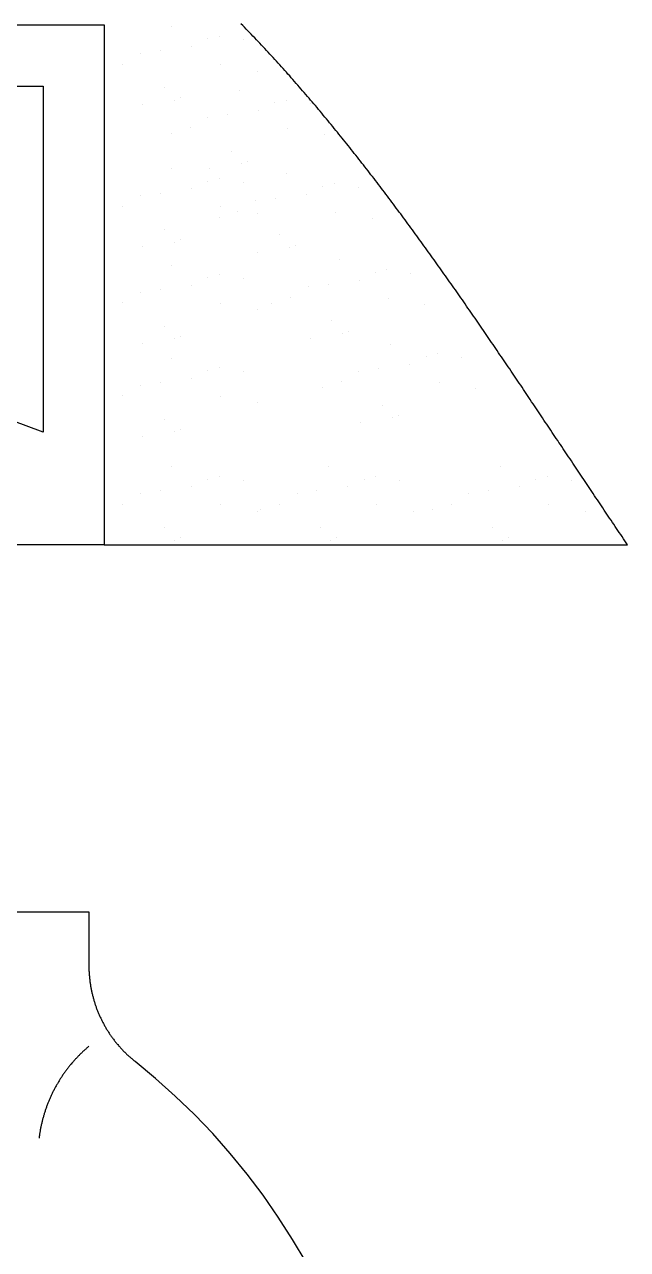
# Paper-space layout 'ldTemplatePARS001R3OrderA3BWPP03 (2)' of a CAD drawing. Header units: millimetres. Extents: x 302 to 722, y -383 to -86.
# Drawn here: x 518.93 to 526.82, y -272.25 to -256.22 of the extents above; entities that cross this region are included whole.
import ezdxf

# ---------------------------------------------------------------- set-up
doc = ezdxf.new("R2010")
doc.units = ezdxf.units.MM

psp = doc.layouts.new('ldTemplatePARS001R3OrderA3BWPP03 (2)')

# ---------------------------------------------------------------- linework, layer by layer
at = {"color": 7, "linetype": 'Continuous'}
for p, q in [((509.576, -256.228), (519.976, -256.228)), ((519.976, -256.228), (519.976, -263.028)), ((510.376, -257.028), (519.176, -257.028)), ((519.176, -257.028), (519.176, -261.555)), ((519.176, -261.555), (516.976, -260.728)), ((519.976, -263.028), (516.976, -263.028)), ((519.976, -263.028), (526.823, -263.028)), ((516.776, -267.828), (519.776, -267.828)), ((519.776, -267.828), (519.776, -268.533)), ((519.776, -268.533), (519.776, -268.544)), ((519.776, -268.544), (519.776, -268.556)), ((519.776, -268.556), (519.776, -268.567)), ((519.776, -268.567), (519.777, -268.578)), ((519.777, -268.578), (519.777, -268.589)), ((519.777, -268.589), (519.777, -268.601)), ((519.777, -268.601), (519.778, -268.612)), ((519.778, -268.612), (519.778, -268.623)), ((519.778, -268.623), (519.779, -268.634)), ((519.779, -268.634), (519.78, -268.645)), ((519.78, -268.645), (519.781, -268.657)), ((519.781, -268.657), (519.782, -268.668)), ((519.782, -268.668), (519.783, -268.679)), ((519.783, -268.679), (519.784, -268.69)), ((519.784, -268.69), (519.785, -268.701)), ((519.785, -268.701), (519.786, -268.713)), ((519.786, -268.713), (519.787, -268.724)), ((519.787, -268.724), (519.789, -268.735)), ((519.789, -268.735), (519.79, -268.746)), ((519.79, -268.746), (519.792, -268.757)), ((519.792, -268.757), (519.793, -268.768)), ((519.793, -268.768), (519.795, -268.779)), ((519.795, -268.779), (519.797, -268.79)), ((519.797, -268.79), (519.799, -268.802)), ((519.799, -268.802), (519.8, -268.813)), ((519.8, -268.813), (519.802, -268.824)), ((519.802, -268.824), (519.805, -268.835)), ((519.805, -268.835), (519.807, -268.846)), ((519.807, -268.846), (519.809, -268.857)), ((519.809, -268.857), (519.811, -268.868)), ((519.811, -268.868), (519.814, -268.879)), ((519.814, -268.879), (519.816, -268.89)), ((519.816, -268.89), (519.819, -268.901)), ((519.819, -268.901), (519.821, -268.912)), ((519.821, -268.912), (519.824, -268.922)), ((519.824, -268.922), (519.827, -268.933)), ((519.827, -268.933), (519.83, -268.944)), ((519.83, -268.944), (519.832, -268.955)), ((519.832, -268.955), (519.835, -268.966)), ((519.835, -268.966), (519.839, -268.977)), ((519.839, -268.977), (519.842, -268.987)), ((519.842, -268.987), (519.845, -268.998)), ((519.845, -268.998), (519.848, -269.009)), ((519.848, -269.009), (519.852, -269.02)), ((519.852, -269.02), (519.855, -269.03)), ((519.855, -269.03), (519.859, -269.041)), ((519.859, -269.041), (519.862, -269.052)), ((519.862, -269.052), (519.866, -269.062)), ((519.866, -269.062), (519.87, -269.073)), ((519.87, -269.073), (519.873, -269.083)), ((519.873, -269.083), (519.877, -269.094)), ((519.877, -269.094), (519.881, -269.104)), ((519.881, -269.104), (519.885, -269.115)), ((519.885, -269.115), (519.889, -269.125)), ((519.889, -269.125), (519.894, -269.136)), ((519.894, -269.136), (519.898, -269.146)), ((519.898, -269.146), (519.902, -269.157)), ((519.902, -269.157), (519.907, -269.167)), ((519.907, -269.167), (519.911, -269.177)), ((519.911, -269.177), (519.916, -269.187)), ((519.916, -269.187), (519.92, -269.198)), ((519.92, -269.198), (519.925, -269.208)), ((519.925, -269.208), (519.93, -269.218)), ((519.93, -269.218), (519.935, -269.228)), ((519.935, -269.228), (519.94, -269.238)), ((519.94, -269.238), (519.945, -269.248)), ((519.945, -269.248), (519.95, -269.258)), ((519.95, -269.258), (519.955, -269.268)), ((519.955, -269.268), (519.96, -269.278)), ((519.96, -269.278), (519.965, -269.288)), ((519.965, -269.288), (519.971, -269.298)), ((519.971, -269.298), (519.976, -269.308)), ((519.976, -269.308), (519.981, -269.318)), ((519.981, -269.318), (519.987, -269.328)), ((519.987, -269.328), (519.993, -269.337)), ((519.993, -269.337), (519.998, -269.347)), ((519.998, -269.347), (520.004, -269.357)), ((520.004, -269.357), (520.01, -269.366)), ((520.01, -269.366), (520.016, -269.376)), ((520.016, -269.376), (520.022, -269.385)), ((520.022, -269.385), (520.028, -269.395)), ((520.028, -269.395), (520.034, -269.404)), ((520.034, -269.404), (520.04, -269.414)), ((520.04, -269.414), (520.046, -269.423)), ((520.046, -269.423), (520.052, -269.432)), ((520.052, -269.432), (520.059, -269.442)), ((520.059, -269.442), (520.065, -269.451)), ((520.065, -269.451), (520.072, -269.46)), ((520.072, -269.46), (520.078, -269.469)), ((520.078, -269.469), (520.085, -269.478)), ((520.085, -269.478), (520.091, -269.487)), ((520.091, -269.487), (520.098, -269.496)), ((520.098, -269.496), (520.105, -269.505)), ((519.694, -269.66), (519.686, -269.667)), ((519.702, -269.652), (519.694, -269.66)), ((519.71, -269.645), (519.702, -269.652)), ((519.718, -269.638), (519.71, -269.645)), ((519.726, -269.63), (519.718, -269.638)), ((519.735, -269.623), (519.726, -269.63)), ((519.743, -269.616), (519.735, -269.623)), ((519.751, -269.609), (519.743, -269.616)), ((519.759, -269.601), (519.751, -269.609)), ((519.768, -269.594), (519.759, -269.601)), ((519.776, -269.587), (519.768, -269.594)), ((520.105, -269.505), (520.112, -269.514)), ((520.112, -269.514), (520.119, -269.523)), ((520.119, -269.523), (520.126, -269.532)), ((520.126, -269.532), (520.133, -269.541)), ((520.133, -269.541), (520.14, -269.549)), ((520.14, -269.549), (520.147, -269.558)), ((520.147, -269.558), (520.154, -269.566)), ((520.154, -269.566), (520.162, -269.575)), ((520.162, -269.575), (520.169, -269.584)), ((520.169, -269.584), (520.176, -269.592)), ((520.176, -269.592), (520.184, -269.6)), ((520.184, -269.6), (520.191, -269.609)), ((520.191, -269.609), (520.199, -269.617)), ((520.199, -269.617), (520.207, -269.625)), ((520.207, -269.625), (520.214, -269.633)), ((520.214, -269.633), (520.222, -269.642)), ((520.222, -269.642), (520.23, -269.65)), ((520.23, -269.65), (520.238, -269.658)), ((520.238, -269.658), (520.246, -269.666)), ((519.544, -269.819), (519.537, -269.827)), ((519.551, -269.81), (519.544, -269.819)), ((519.559, -269.802), (519.551, -269.81)), ((519.566, -269.794), (519.559, -269.802)), ((519.573, -269.786), (519.566, -269.794)), ((519.58, -269.777), (519.573, -269.786)), ((519.587, -269.769), (519.58, -269.777)), ((519.595, -269.761), (519.587, -269.769)), ((519.602, -269.753), (519.595, -269.761)), ((519.61, -269.745), (519.602, -269.753)), ((519.617, -269.737), (519.61, -269.745)), ((519.625, -269.729), (519.617, -269.737)), ((519.632, -269.721), (519.625, -269.729)), ((519.64, -269.713), (519.632, -269.721)), ((519.647, -269.706), (519.64, -269.713)), ((519.655, -269.698), (519.647, -269.706)), ((519.663, -269.69), (519.655, -269.698)), ((519.671, -269.683), (519.663, -269.69)), ((519.678, -269.675), (519.671, -269.683)), ((519.686, -269.667), (519.678, -269.675)), ((520.246, -269.666), (520.254, -269.674)), ((520.254, -269.674), (520.262, -269.681)), ((520.262, -269.681), (520.27, -269.689)), ((520.27, -269.689), (520.278, -269.697)), ((520.278, -269.697), (520.286, -269.705)), ((520.286, -269.705), (520.294, -269.712)), ((520.294, -269.712), (520.303, -269.72)), ((520.303, -269.72), (520.311, -269.727)), ((520.311, -269.727), (520.319, -269.735)), ((520.319, -269.735), (520.328, -269.742)), ((520.328, -269.742), (520.336, -269.749)), ((520.336, -269.749), (520.345, -269.757)), ((520.345, -269.757), (520.353, -269.764)), ((520.353, -269.764), (520.362, -269.771)), ((520.362, -269.771), (520.371, -269.778)), ((520.371, -269.778), (520.38, -269.785)), ((520.647, -270.007), (520.38, -269.785)), ((519.426, -269.976), (519.42, -269.985)), ((519.432, -269.967), (519.426, -269.976)), ((519.439, -269.958), (519.432, -269.967)), ((519.445, -269.949), (519.439, -269.958)), ((519.451, -269.94), (519.445, -269.949)), ((519.457, -269.931), (519.451, -269.94)), ((519.464, -269.922), (519.457, -269.931)), ((519.47, -269.913), (519.464, -269.922)), ((519.477, -269.905), (519.47, -269.913)), ((519.483, -269.896), (519.477, -269.905)), ((519.49, -269.887), (519.483, -269.896)), ((519.497, -269.878), (519.49, -269.887)), ((519.503, -269.87), (519.497, -269.878)), ((519.51, -269.861), (519.503, -269.87)), ((519.517, -269.853), (519.51, -269.861)), ((519.524, -269.844), (519.517, -269.853)), ((519.53, -269.836), (519.524, -269.844)), ((519.537, -269.827), (519.53, -269.836)), ((519.331, -270.135), (519.325, -270.145)), ((519.336, -270.125), (519.331, -270.135)), ((519.341, -270.116), (519.336, -270.125)), ((519.346, -270.106), (519.341, -270.116)), ((519.352, -270.097), (519.346, -270.106)), ((519.357, -270.087), (519.352, -270.097)), ((519.363, -270.078), (519.357, -270.087)), ((519.368, -270.068), (519.363, -270.078)), ((519.374, -270.059), (519.368, -270.068)), ((519.379, -270.05), (519.374, -270.059)), ((519.385, -270.04), (519.379, -270.05)), ((519.391, -270.031), (519.385, -270.04)), ((519.397, -270.022), (519.391, -270.031)), ((519.402, -270.013), (519.397, -270.022)), ((519.408, -270.003), (519.402, -270.013)), ((519.414, -269.994), (519.408, -270.003)), ((519.42, -269.985), (519.414, -269.994)), ((520.906, -270.238), (520.647, -270.007)), ((519.251, -270.303), (519.247, -270.313)), ((519.255, -270.293), (519.251, -270.303)), ((519.26, -270.283), (519.255, -270.293)), ((519.264, -270.273), (519.26, -270.283)), ((519.268, -270.263), (519.264, -270.273)), ((519.273, -270.253), (519.268, -270.263)), ((519.277, -270.243), (519.273, -270.253)), ((519.282, -270.233), (519.277, -270.243)), ((519.287, -270.223), (519.282, -270.233)), ((519.291, -270.213), (519.287, -270.223)), ((519.296, -270.203), (519.291, -270.213)), ((519.301, -270.193), (519.296, -270.203)), ((519.306, -270.184), (519.301, -270.193)), ((519.31, -270.174), (519.306, -270.184)), ((519.315, -270.164), (519.31, -270.174)), ((519.32, -270.154), (519.315, -270.164)), ((519.325, -270.145), (519.32, -270.154)), ((521.156, -270.48), (520.906, -270.238)), ((519.195, -270.457), (519.192, -270.467)), ((519.199, -270.447), (519.195, -270.457)), ((519.202, -270.436), (519.199, -270.447)), ((519.205, -270.426), (519.202, -270.436)), ((519.209, -270.415), (519.205, -270.426)), ((519.212, -270.405), (519.209, -270.415)), ((519.216, -270.395), (519.212, -270.405)), ((519.22, -270.385), (519.216, -270.395)), ((519.223, -270.374), (519.22, -270.385)), ((519.227, -270.364), (519.223, -270.374)), ((519.231, -270.354), (519.227, -270.364)), ((519.235, -270.344), (519.231, -270.354)), ((519.239, -270.333), (519.235, -270.344)), ((519.243, -270.323), (519.239, -270.333)), ((519.247, -270.313), (519.243, -270.323)), ((519.153, -270.615), (519.151, -270.626)), ((519.156, -270.605), (519.153, -270.615)), ((519.158, -270.594), (519.156, -270.605)), ((519.161, -270.583), (519.158, -270.594)), ((519.163, -270.573), (519.161, -270.583)), ((519.166, -270.562), (519.163, -270.573)), ((519.168, -270.552), (519.166, -270.562)), ((519.171, -270.541), (519.168, -270.552)), ((519.174, -270.53), (519.171, -270.541)), ((519.177, -270.52), (519.174, -270.53)), ((519.18, -270.509), (519.177, -270.52)), ((519.183, -270.499), (519.18, -270.509)), ((519.186, -270.488), (519.183, -270.499)), ((519.189, -270.478), (519.186, -270.488)), ((519.192, -270.467), (519.189, -270.478)), ((521.396, -270.73), (521.156, -270.48)), ((519.125, -270.777), (519.124, -270.788)), ((519.127, -270.766), (519.125, -270.777)), ((519.128, -270.755), (519.127, -270.766)), ((519.13, -270.744), (519.128, -270.755)), ((519.131, -270.734), (519.13, -270.744)), ((519.133, -270.723), (519.131, -270.734)), ((519.135, -270.712), (519.133, -270.723)), ((519.137, -270.701), (519.135, -270.712)), ((519.138, -270.69), (519.137, -270.701)), ((519.14, -270.68), (519.138, -270.69)), ((519.142, -270.669), (519.14, -270.68)), ((519.144, -270.658), (519.142, -270.669)), ((519.147, -270.647), (519.144, -270.658)), ((519.149, -270.637), (519.147, -270.647)), ((519.151, -270.626), (519.149, -270.637)), ((521.626, -270.99), (521.396, -270.73)), ((521.846, -271.259), (521.626, -270.99)), ((522.056, -271.536), (521.846, -271.259)), ((522.254, -271.821), (522.056, -271.536)), ((522.442, -272.113), (522.254, -271.821)), ((522.618, -272.412), (522.442, -272.113))]:
    psp.add_line(p, q, dxfattribs=at)
at = {"color": 7}
for p, q in [((520.861, -256.247), (520.861, -256.247)), ((521.788, -256.235), (521.765, -256.213)), ((521.811, -256.258), (521.788, -256.235)), ((521.833, -256.282), (521.811, -256.258)), ((521.855, -256.305), (521.833, -256.282)), ((521.878, -256.328), (521.855, -256.305)), ((521.9, -256.351), (521.878, -256.328)), ((521.923, -256.374), (521.9, -256.351)), ((521.116, -256.514), (521.116, -256.514)), ((521.326, -256.412), (521.326, -256.412)), ((521.479, -256.376), (521.479, -256.376)), ((521.795, -256.424), (521.795, -256.424)), ((521.945, -256.397), (521.923, -256.374)), ((521.967, -256.421), (521.945, -256.397)), ((521.989, -256.444), (521.967, -256.421)), ((522.011, -256.467), (521.989, -256.444)), ((522.033, -256.491), (522.011, -256.467)), ((522.056, -256.514), (522.033, -256.491)), ((522.078, -256.538), (522.056, -256.514)), ((520.449, -256.601), (520.449, -256.601)), ((520.709, -256.567), (520.709, -256.567)), ((522.099, -256.561), (522.078, -256.538)), ((522.121, -256.585), (522.099, -256.561)), ((522.143, -256.609), (522.121, -256.585)), ((522.165, -256.632), (522.143, -256.609)), ((522.187, -256.656), (522.165, -256.632)), ((522.209, -256.68), (522.187, -256.656)), ((522.23, -256.703), (522.209, -256.68)), ((520.216, -256.741), (520.216, -256.741)), ((521.495, -256.747), (521.495, -256.747)), ((521.977, -256.832), (521.977, -256.832)), ((522.252, -256.727), (522.23, -256.703)), ((522.274, -256.751), (522.252, -256.727)), ((522.295, -256.775), (522.274, -256.751)), ((522.317, -256.799), (522.295, -256.775)), ((522.338, -256.823), (522.317, -256.799)), ((522.36, -256.847), (522.338, -256.823)), ((522.381, -256.871), (522.36, -256.847)), ((522.403, -256.895), (522.381, -256.871)), ((522.424, -256.919), (522.403, -256.895)), ((522.445, -256.943), (522.424, -256.919)), ((522.467, -256.967), (522.445, -256.943)), ((522.488, -256.992), (522.467, -256.967)), ((522.509, -257.016), (522.488, -256.992)), ((520.76, -257.046), (520.76, -257.046)), ((521.745, -257.082), (521.745, -257.082)), ((522.53, -257.04), (522.509, -257.016)), ((522.551, -257.064), (522.53, -257.04)), ((522.572, -257.089), (522.551, -257.064)), ((522.594, -257.113), (522.572, -257.089)), ((522.615, -257.137), (522.594, -257.113)), ((522.636, -257.162), (522.615, -257.137)), ((522.656, -257.186), (522.636, -257.162)), ((520.474, -257.271), (520.474, -257.271)), ((520.892, -257.21), (520.892, -257.21)), ((520.971, -257.181), (520.971, -257.181)), ((522.211, -257.248), (522.211, -257.248)), ((522.364, -257.211), (522.364, -257.211)), ((522.677, -257.211), (522.656, -257.186)), ((522.698, -257.235), (522.677, -257.211)), ((522.679, -257.259), (522.679, -257.259)), ((522.719, -257.26), (522.698, -257.235)), ((522.74, -257.284), (522.719, -257.26)), ((522.761, -257.309), (522.74, -257.284)), ((522.781, -257.334), (522.761, -257.309)), ((521.334, -257.437), (521.334, -257.437)), ((521.594, -257.402), (521.594, -257.402)), ((522, -257.349), (522, -257.349)), ((522.802, -257.358), (522.781, -257.334)), ((522.823, -257.383), (522.802, -257.358)), ((522.843, -257.408), (522.823, -257.383)), ((522.864, -257.433), (522.843, -257.408)), ((522.885, -257.457), (522.864, -257.433)), ((522.905, -257.482), (522.885, -257.457)), ((522.926, -257.507), (522.905, -257.482)), ((521.101, -257.576), (521.101, -257.576)), ((522.38, -257.583), (522.38, -257.583)), ((522.946, -257.532), (522.926, -257.507)), ((522.966, -257.557), (522.946, -257.532)), ((522.987, -257.582), (522.966, -257.557)), ((523.007, -257.607), (522.987, -257.582)), ((523.028, -257.632), (523.007, -257.607)), ((523.048, -257.657), (523.028, -257.632)), ((520.861, -257.65), (520.861, -257.65)), ((522.861, -257.667), (522.861, -257.667)), ((523.068, -257.682), (523.048, -257.657)), ((523.088, -257.707), (523.068, -257.682)), ((523.109, -257.732), (523.088, -257.707)), ((523.129, -257.757), (523.109, -257.732)), ((523.149, -257.782), (523.129, -257.757)), ((523.169, -257.807), (523.149, -257.782)), ((521.645, -257.882), (521.645, -257.882)), ((523.189, -257.832), (523.169, -257.807)), ((523.209, -257.857), (523.189, -257.832)), ((523.229, -257.883), (523.209, -257.857)), ((523.249, -257.908), (523.229, -257.883)), ((523.269, -257.933), (523.249, -257.908)), ((523.289, -257.958), (523.269, -257.933)), ((523.309, -257.984), (523.289, -257.958)), ((520.861, -258.106), (520.861, -258.106)), ((521.358, -258.106), (521.358, -258.106)), ((521.777, -258.045), (521.777, -258.045)), ((521.856, -258.016), (521.856, -258.016)), ((523.329, -258.009), (523.309, -257.984)), ((523.349, -258.034), (523.329, -258.009)), ((523.369, -258.06), (523.349, -258.034)), ((523.388, -258.085), (523.369, -258.06)), ((523.408, -258.111), (523.388, -258.085)), ((523.428, -258.136), (523.408, -258.111)), ((521.326, -258.272), (521.326, -258.272)), ((521.479, -258.235), (521.479, -258.235)), ((521.795, -258.284), (521.795, -258.284)), ((522.367, -258.175), (522.367, -258.175)), ((523.448, -258.161), (523.428, -258.136)), ((523.467, -258.187), (523.448, -258.161)), ((523.487, -258.212), (523.467, -258.187)), ((523.507, -258.238), (523.487, -258.212)), ((523.526, -258.263), (523.507, -258.238)), ((523.546, -258.289), (523.526, -258.263)), ((520.709, -258.427), (520.709, -258.427)), ((521.116, -258.373), (521.116, -258.373)), ((522.622, -258.442), (522.622, -258.442)), ((522.833, -258.341), (522.833, -258.341)), ((522.985, -258.304), (522.985, -258.304)), ((523.301, -258.352), (523.301, -258.352)), ((523.565, -258.315), (523.546, -258.289)), ((523.585, -258.34), (523.565, -258.315)), ((523.604, -258.366), (523.585, -258.34)), ((523.624, -258.391), (523.604, -258.366)), ((523.643, -258.417), (523.624, -258.391)), ((523.663, -258.443), (523.643, -258.417)), ((523.682, -258.468), (523.663, -258.443)), ((520.216, -258.601), (520.216, -258.601)), ((520.449, -258.461), (520.449, -258.461)), ((521.495, -258.607), (521.495, -258.607)), ((521.955, -258.53), (521.955, -258.53)), ((522.215, -258.495), (522.215, -258.495)), ((523.702, -258.494), (523.682, -258.468)), ((523.721, -258.52), (523.702, -258.494)), ((523.74, -258.546), (523.721, -258.52)), ((523.76, -258.571), (523.74, -258.546)), ((523.779, -258.597), (523.76, -258.571)), ((523.798, -258.623), (523.779, -258.597)), ((521.482, -258.743), (521.482, -258.743)), ((521.722, -258.669), (521.722, -258.669)), ((521.977, -258.691), (521.977, -258.691)), ((523.001, -258.676), (523.001, -258.676)), ((523.483, -258.76), (523.483, -258.76)), ((523.817, -258.649), (523.798, -258.623)), ((523.837, -258.675), (523.817, -258.649)), ((523.856, -258.7), (523.837, -258.675)), ((523.875, -258.726), (523.856, -258.7)), ((523.894, -258.752), (523.875, -258.726)), ((523.913, -258.778), (523.894, -258.752)), ((520.76, -258.906), (520.76, -258.906)), ((523.932, -258.804), (523.913, -258.778)), ((523.951, -258.83), (523.932, -258.804)), ((523.97, -258.856), (523.951, -258.83)), ((523.989, -258.882), (523.97, -258.856)), ((524.009, -258.908), (523.989, -258.882)), ((524.028, -258.934), (524.009, -258.908)), ((520.892, -259.069), (520.892, -259.069)), ((520.971, -259.04), (520.971, -259.04)), ((522.267, -258.975), (522.267, -258.975)), ((524.046, -258.96), (524.028, -258.934)), ((524.065, -258.986), (524.046, -258.96)), ((524.084, -259.012), (524.065, -258.986)), ((524.103, -259.038), (524.084, -259.012)), ((524.122, -259.064), (524.103, -259.038)), ((524.141, -259.09), (524.122, -259.064)), ((520.474, -259.13), (520.474, -259.13)), ((521.98, -259.199), (521.98, -259.199)), ((522.398, -259.138), (522.398, -259.138)), ((522.478, -259.109), (522.478, -259.109)), ((524.16, -259.116), (524.141, -259.09)), ((524.179, -259.142), (524.16, -259.116)), ((524.198, -259.168), (524.179, -259.142)), ((524.216, -259.195), (524.198, -259.168)), ((524.235, -259.221), (524.216, -259.195)), ((524.254, -259.247), (524.235, -259.221)), ((524.273, -259.273), (524.254, -259.247)), ((520.861, -259.369), (520.861, -259.369)), ((523.056, -259.3), (523.056, -259.3)), ((524.292, -259.299), (524.273, -259.273)), ((524.31, -259.325), (524.292, -259.299)), ((524.329, -259.352), (524.31, -259.325)), ((524.348, -259.378), (524.329, -259.352)), ((524.366, -259.404), (524.348, -259.378)), ((524.385, -259.43), (524.366, -259.404)), ((521.326, -259.534), (521.326, -259.534)), ((521.479, -259.498), (521.479, -259.498)), ((521.795, -259.546), (521.795, -259.546)), ((523.311, -259.567), (523.311, -259.567)), ((523.522, -259.465), (523.522, -259.465)), ((523.674, -259.429), (523.674, -259.429)), ((523.99, -259.477), (523.99, -259.477)), ((524.404, -259.457), (524.385, -259.43)), ((524.422, -259.483), (524.404, -259.457)), ((524.441, -259.509), (524.422, -259.483)), ((524.459, -259.535), (524.441, -259.509)), ((524.478, -259.562), (524.459, -259.535)), ((524.496, -259.588), (524.478, -259.562)), ((520.449, -259.723), (520.449, -259.723)), ((520.709, -259.689), (520.709, -259.689)), ((521.116, -259.636), (521.116, -259.636)), ((522.644, -259.655), (522.644, -259.655)), ((522.905, -259.62), (522.905, -259.62)), ((524.515, -259.614), (524.496, -259.588)), ((524.534, -259.641), (524.515, -259.614)), ((524.552, -259.667), (524.534, -259.641)), ((524.571, -259.693), (524.552, -259.667)), ((524.589, -259.72), (524.571, -259.693)), ((524.607, -259.746), (524.589, -259.72)), ((520.216, -259.863), (520.216, -259.863)), ((521.495, -259.869), (521.495, -259.869)), ((522.171, -259.868), (522.171, -259.868)), ((522.411, -259.794), (522.411, -259.794)), ((523.691, -259.8), (523.691, -259.8)), ((524.172, -259.885), (524.172, -259.885)), ((524.626, -259.772), (524.607, -259.746)), ((524.644, -259.799), (524.626, -259.772)), ((524.663, -259.825), (524.644, -259.799)), ((524.681, -259.852), (524.663, -259.825)), ((524.7, -259.878), (524.681, -259.852)), ((524.718, -259.905), (524.7, -259.878)), ((521.977, -259.954), (521.977, -259.954)), ((524.736, -259.931), (524.718, -259.905)), ((524.755, -259.957), (524.736, -259.931)), ((524.773, -259.984), (524.755, -259.957)), ((524.791, -260.01), (524.773, -259.984)), ((524.81, -260.037), (524.791, -260.01)), ((524.828, -260.063), (524.81, -260.037)), ((520.76, -260.168), (520.76, -260.168)), ((522.956, -260.1), (522.956, -260.1)), ((524.846, -260.09), (524.828, -260.063)), ((524.864, -260.116), (524.846, -260.09)), ((524.883, -260.143), (524.864, -260.116)), ((524.901, -260.169), (524.883, -260.143)), ((524.919, -260.196), (524.901, -260.169)), ((524.937, -260.223), (524.919, -260.196)), ((520.892, -260.332), (520.892, -260.332)), ((520.971, -260.303), (520.971, -260.303)), ((522.669, -260.324), (522.669, -260.324)), ((523.088, -260.263), (523.088, -260.263)), ((523.167, -260.234), (523.167, -260.234)), ((524.956, -260.249), (524.937, -260.223)), ((524.974, -260.276), (524.956, -260.249)), ((524.992, -260.302), (524.974, -260.276)), ((525.01, -260.329), (524.992, -260.302)), ((525.028, -260.355), (525.01, -260.329)), ((525.046, -260.382), (525.028, -260.355)), ((520.474, -260.393), (520.474, -260.393)), ((523.722, -260.402), (523.722, -260.402)), ((525.065, -260.409), (525.046, -260.382)), ((525.083, -260.435), (525.065, -260.409)), ((525.101, -260.462), (525.083, -260.435)), ((525.119, -260.488), (525.101, -260.462)), ((525.137, -260.515), (525.119, -260.488)), ((525.155, -260.542), (525.137, -260.515)), ((520.861, -260.585), (520.861, -260.585)), ((523.977, -260.669), (523.977, -260.669)), ((524.188, -260.567), (524.188, -260.567)), ((524.341, -260.531), (524.341, -260.531)), ((524.656, -260.579), (524.656, -260.579)), ((525.173, -260.568), (525.155, -260.542)), ((525.191, -260.595), (525.173, -260.568)), ((525.209, -260.622), (525.191, -260.595)), ((525.227, -260.648), (525.209, -260.622)), ((525.245, -260.675), (525.227, -260.648)), ((525.263, -260.702), (525.245, -260.675)), ((521.326, -260.751), (521.326, -260.751)), ((521.479, -260.715), (521.479, -260.715)), ((521.795, -260.763), (521.795, -260.763)), ((523.31, -260.756), (523.31, -260.756)), ((523.571, -260.722), (523.571, -260.722)), ((525.282, -260.728), (525.263, -260.702)), ((525.3, -260.755), (525.282, -260.728)), ((525.318, -260.782), (525.3, -260.755)), ((525.336, -260.808), (525.318, -260.782)), ((525.354, -260.835), (525.336, -260.808)), ((525.372, -260.862), (525.354, -260.835)), ((520.449, -260.94), (520.449, -260.94)), ((520.709, -260.906), (520.709, -260.906)), ((521.116, -260.852), (521.116, -260.852)), ((522.838, -260.97), (522.838, -260.97)), ((523.078, -260.896), (523.078, -260.896)), ((524.357, -260.902), (524.357, -260.902)), ((524.838, -260.987), (524.838, -260.987)), ((525.39, -260.888), (525.372, -260.862)), ((525.408, -260.915), (525.39, -260.888)), ((525.426, -260.942), (525.408, -260.915)), ((525.443, -260.968), (525.426, -260.942)), ((525.461, -260.995), (525.443, -260.968)), ((525.479, -261.022), (525.461, -260.995)), ((520.216, -261.08), (520.216, -261.08)), ((521.495, -261.086), (521.495, -261.086)), ((521.977, -261.171), (521.977, -261.171)), ((525.497, -261.049), (525.479, -261.022)), ((525.515, -261.075), (525.497, -261.049)), ((525.533, -261.102), (525.515, -261.075)), ((525.551, -261.129), (525.533, -261.102)), ((525.569, -261.156), (525.551, -261.129)), ((525.587, -261.182), (525.569, -261.156)), ((523.622, -261.201), (523.622, -261.201)), ((525.605, -261.209), (525.587, -261.182)), ((525.623, -261.236), (525.605, -261.209)), ((525.641, -261.262), (525.623, -261.236)), ((525.659, -261.289), (525.641, -261.262)), ((525.677, -261.316), (525.659, -261.289)), ((525.695, -261.343), (525.677, -261.316)), ((520.76, -261.385), (520.76, -261.385)), ((523.335, -261.426), (523.335, -261.426)), ((523.754, -261.365), (523.754, -261.365)), ((523.833, -261.336), (523.833, -261.336)), ((525.713, -261.369), (525.695, -261.343)), ((525.73, -261.396), (525.713, -261.369)), ((525.748, -261.423), (525.73, -261.396)), ((525.766, -261.45), (525.748, -261.423)), ((525.784, -261.476), (525.766, -261.45)), ((525.802, -261.503), (525.784, -261.476)), ((520.474, -261.609), (520.474, -261.609)), ((520.892, -261.549), (520.892, -261.549)), ((520.971, -261.519), (520.971, -261.519)), ((525.82, -261.53), (525.802, -261.503)), ((525.838, -261.557), (525.82, -261.53)), ((525.856, -261.583), (525.838, -261.557)), ((525.874, -261.61), (525.856, -261.583)), ((525.892, -261.637), (525.874, -261.61)), ((525.91, -261.664), (525.892, -261.637)), ((525.927, -261.691), (525.91, -261.664)), ((525.945, -261.717), (525.927, -261.691)), ((525.963, -261.744), (525.945, -261.717)), ((525.981, -261.771), (525.963, -261.744)), ((525.999, -261.798), (525.981, -261.771)), ((526.017, -261.824), (525.999, -261.798)), ((526.035, -261.851), (526.017, -261.824)), ((526.053, -261.878), (526.035, -261.851)), ((526.071, -261.905), (526.053, -261.878)), ((526.089, -261.931), (526.071, -261.905)), ((526.107, -261.958), (526.089, -261.931)), ((526.124, -261.985), (526.107, -261.958)), ((520.861, -262.004), (520.861, -262.004)), ((522.911, -262.004), (522.911, -262.004)), ((525.16, -262.004), (525.16, -262.004)), ((526.142, -262.012), (526.124, -261.985)), ((526.16, -262.038), (526.142, -262.012)), ((526.178, -262.065), (526.16, -262.038)), ((526.196, -262.092), (526.178, -262.065)), ((526.214, -262.119), (526.196, -262.092)), ((526.232, -262.145), (526.214, -262.119)), ((521.116, -262.271), (521.116, -262.271)), ((521.326, -262.169), (521.326, -262.169)), ((521.479, -262.133), (521.479, -262.133)), ((521.795, -262.181), (521.795, -262.181)), ((523.166, -262.271), (523.166, -262.271)), ((523.377, -262.169), (523.377, -262.169)), ((523.529, -262.133), (523.529, -262.133)), ((523.845, -262.181), (523.845, -262.181)), ((525.415, -262.271), (525.415, -262.271)), ((525.626, -262.169), (525.626, -262.169)), ((525.779, -262.133), (525.779, -262.133)), ((526.094, -262.181), (526.094, -262.181)), ((526.25, -262.172), (526.232, -262.145)), ((526.268, -262.199), (526.25, -262.172)), ((526.286, -262.226), (526.268, -262.199)), ((526.304, -262.252), (526.286, -262.226)), ((526.322, -262.279), (526.304, -262.252)), ((526.339, -262.306), (526.322, -262.279)), ((520.449, -262.358), (520.449, -262.358)), ((520.709, -262.324), (520.709, -262.324)), ((522.499, -262.358), (522.499, -262.358)), ((522.759, -262.324), (522.759, -262.324)), ((524.749, -262.358), (524.749, -262.358)), ((525.009, -262.324), (525.009, -262.324)), ((526.357, -262.332), (526.339, -262.306)), ((526.375, -262.359), (526.357, -262.332)), ((526.393, -262.386), (526.375, -262.359)), ((526.411, -262.413), (526.393, -262.386)), ((526.429, -262.439), (526.411, -262.413)), ((526.447, -262.466), (526.429, -262.439)), ((520.216, -262.498), (520.216, -262.498)), ((521.495, -262.504), (521.495, -262.504)), ((521.977, -262.589), (521.977, -262.589)), ((522.026, -262.572), (522.026, -262.572)), ((522.266, -262.498), (522.266, -262.498)), ((523.545, -262.504), (523.545, -262.504)), ((524.027, -262.589), (524.027, -262.589)), ((524.276, -262.572), (524.276, -262.572)), ((524.516, -262.498), (524.516, -262.498)), ((525.795, -262.504), (525.795, -262.504)), ((526.276, -262.589), (526.276, -262.589)), ((526.465, -262.493), (526.447, -262.466)), ((526.483, -262.52), (526.465, -262.493)), ((526.501, -262.546), (526.483, -262.52)), ((526.519, -262.573), (526.501, -262.546)), ((526.537, -262.6), (526.519, -262.573)), ((526.555, -262.627), (526.537, -262.6)), ((526.572, -262.653), (526.555, -262.627)), ((526.59, -262.68), (526.572, -262.653)), ((526.608, -262.707), (526.59, -262.68)), ((526.626, -262.734), (526.608, -262.707)), ((526.644, -262.76), (526.626, -262.734)), ((526.662, -262.787), (526.644, -262.76)), ((520.76, -262.803), (520.76, -262.803)), ((522.811, -262.803), (522.811, -262.803)), ((525.06, -262.803), (525.06, -262.803)), ((526.68, -262.814), (526.662, -262.787)), ((526.698, -262.841), (526.68, -262.814)), ((526.716, -262.867), (526.698, -262.841)), ((526.734, -262.894), (526.716, -262.867)), ((526.752, -262.921), (526.734, -262.894)), ((526.77, -262.948), (526.752, -262.921)), ((520.892, -262.967), (520.892, -262.967)), ((520.971, -262.938), (520.971, -262.938)), ((522.942, -262.967), (522.942, -262.967)), ((523.021, -262.938), (523.021, -262.938)), ((525.192, -262.967), (525.192, -262.967)), ((525.271, -262.938), (525.271, -262.938)), ((526.788, -262.974), (526.77, -262.948)), ((526.806, -263.001), (526.788, -262.974)), ((526.823, -263.028), (526.806, -263.001))]:
    psp.add_line(p, q, dxfattribs=at)

doc.saveas('drawing.dxf')
